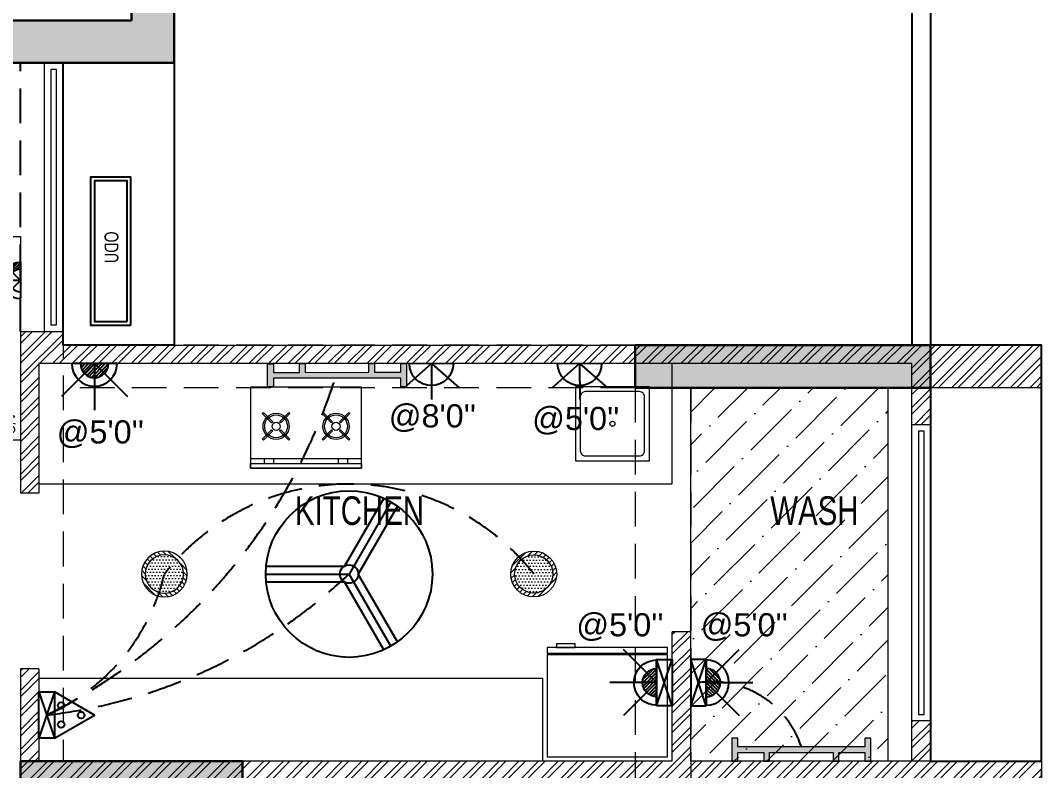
# Model space of a CAD drawing. Header units: inches. Extents: x 822859 to 1009930, y 496782 to 576896.
# Drawn here: x 842120 to 847636, y 547762 to 551813 of the extents above; entities that cross this region are included whole.
import ezdxf
from ezdxf.enums import TextEntityAlignment as Align

# ---------------------------------------------------------------- set-up
doc = ezdxf.new("R2010")
doc.units = ezdxf.units.IN
doc.header["$LTSCALE"] = 750
doc.header["$MEASUREMENT"] = 0
doc.linetypes.add('HIDDEN', pattern=[0.375, 0.25, -0.125])
doc.linetypes.add('HIDDEN2', pattern=[0.1875, 0.125, -0.0625])
for name, color, linetype, lineweight in [('1 x 15 W green led dl', 84, 'Continuous', 5), ('COLUMN', 5, 'Continuous', 13), ('DOTTED LINE-MSA', 8, 'HIDDEN2', 13), ('ELE-03-MSA', 145, 'Continuous', 18), ('ELE-04-MSA', 139, 'Continuous', 15), ('FURNITURE-MSA', 251, 'Continuous', 5), ('HVAC-HW UNIT', 1, 'Continuous', 13), ('PE-02 1x40w wall tube light point', 76, 'Continuous', 5), ('S_B4_230x575', 10, 'HIDDEN', 20), ('S_B4_300x575', 30, 'HIDDEN', 20), ('S_B4_SUNK', 250, 'Continuous', 20), ('S_C_ABOVE HP TO TOP', 5, 'Continuous', 30), ('S_C_UP TO TOP', 7, 'Continuous', 30), ('TEXT DETAIL-MSA', 8, 'Continuous', 13), ('TEXT ROOM NAME-MSA', 8, 'Continuous', 13), ('WALL HATCH-MSA', 251, 'Continuous', 9), ('WALL-MSA', 11, 'Continuous', 18), ('WINDOW-MSA', 8, 'Continuous', 13)]:
    doc.layers.add(name, color=color, linetype=linetype, lineweight=lineweight)
for name, color, linetype in [('CS SHEET', 7, 'Continuous'), ('E-47 switch board', 1, 'Continuous'), ('E-49 5A plug point', 150, 'Continuous'), ('E-49a SB with 5A plug point', 5, 'Continuous'), ('E-50 15A plug point', 1, 'Continuous'), ('E-51 15 A AC PLUG POINT', 6, 'Continuous'), ('E-electrical text', 202, 'Continuous'), ('ELE-02-MSA', 8, 'Continuous'), ('ELE.fan', 30, 'Continuous'), ('PE-E-Electrical Control', 150, 'HIDDEN'), ('PROJ.', 7, 'Continuous'), ('R.C.C HATCH-MSA', 250, 'Continuous')]:
    doc.layers.add(name, color=color, linetype=linetype)
doc.styles.add('125pt1.6', font='simplex.shx', dxfattribs={"width": 0.6, "height": 200})
doc.styles.add('Arial Narrow', font='swisscl.ttf', dxfattribs={"height": 150})
doc.styles.add('MtXpl_Swis721_LtCn_B', font='swisscl.ttf')
doc.styles.add('NARROW', font='ARIALN.TTF', dxfattribs={"height": 2.25})
doc.styles.get("Standard").update_dxf_attribs({"font": 'arial.ttf'})
doc.dimstyles.new('DIM_50', dxfattribs={"dimtxt": 200, "dimasz": 100, "dimexe": 25, "dimexo": 5, "dimgap": 25, "dimtad": 1, "dimdec": 0, "dimzin": 0, "dimdsep": 46, "dimtxsty": '125pt1.6', "dimblk": 'ARCHTICK', "dimcen": 0.09, "dimclrd": 8, "dimclre": 8, "dimclrt": 7, "dimaunit": 1, "dimadec": 4, "dimazin": 0, "dimtfac": 1, "dimtdec": 0, "dimtmove": 2, "dimatfit": 1, "dimfxl": 150, "dimfxlon": 1, "dimtolj": 1, "dimtzin": 0, "dimarcsym": 1})
pattern_1 = [(45, (-830625.795, -554021.86), (-53.0330086, 53.0330086), []), (45, (-830590.44, -554021.86), (-53.0330086, 53.0330086), [])]

# ---------------------------------------------------------------- blocks, each defined once
blk = doc.blocks.new('BLOCK-G & H TYPICAL COLOUMN')
at = {"layer": 'R.C.C HATCH-MSA'}
h = blk.add_hatch(color=256, dxfattribs=at)
h.dxf.hatch_style = 1
h.paths.add_polyline_path([(172697.62, -104207.75), (172688.57, -104207.75), (172688.57, -104255), (172697.62, -104255)])
h.paths.add_polyline_path([(172327.12, -104207.75), (172336.18, -104207.75), (172336.18, -104255), (172327.12, -104255)])
h.paths.add_polyline_path([(172819.88, -104207.75), (172819.88, -104216.81), (172867.12, -104216.81), (172867.12, -104207.75)])
h.paths.add_polyline_path([(172204.87, -104207.75), (172204.87, -104216.81), (172157.62, -104216.81), (172157.62, -104207.75)])
h.paths.add_polyline_path([(172561.18, -104240.06), (172552.12, -104240.06), (172552.12, -104287.31), (172561.18, -104287.31)])
h.paths.add_polyline_path([(172463.57, -104240.06), (172472.62, -104240.06), (172472.62, -104287.31), (172463.57, -104287.31)])
h.paths.add_polyline_path([(172177.87, -104422.2), (172177.87, -104431.25), (172130.62, -104431.25), (172130.62, -104422.2)])
h.paths.add_polyline_path([(172894.12, -104422.2), (172894.12, -104431.25), (172846.88, -104431.25), (172846.88, -104422.2)])
h.paths.add_polyline_path([(172336.12, -104486.75), (172336.12, -104495.81), (172288.87, -104495.81), (172288.87, -104486.75)])
h.paths.add_polyline_path([(172202.62, -104543.75), (172202.62, -104552.81), (172155.37, -104552.81), (172155.37, -104543.75)])
h.paths.add_polyline_path([(172822.13, -104543.75), (172822.13, -104552.81), (172869.37, -104552.81), (172869.37, -104543.75)])
h.paths.add_polyline_path([(172516.9, -104495.81), (172507.85, -104495.81), (172507.85, -104448.56), (172516.9, -104448.56)])
h.paths.add_polyline_path([(172697.62, -104104.25), (172688.57, -104104.25), (172688.57, -104057.01), (172697.62, -104057.01)])
h.paths.add_polyline_path([(172327.12, -104104.25), (172336.18, -104104.25), (172336.18, -104057.01), (172327.12, -104057.01)])
h.paths.add_polyline_path([(172819.88, -104104.25), (172819.88, -104095.2), (172867.12, -104095.2), (172867.12, -104104.25)])
h.paths.add_polyline_path([(172204.87, -104104.25), (172204.87, -104095.2), (172157.62, -104095.2), (172157.62, -104104.25)])
h.paths.add_polyline_path([(172561.18, -104071.94), (172552.12, -104071.94), (172552.12, -104024.7), (172561.18, -104024.7)])
h.paths.add_polyline_path([(172463.57, -104071.94), (172472.62, -104071.94), (172472.62, -104024.7), (172463.57, -104024.7)])
h.paths.add_polyline_path([(172177.87, -103889.81), (172177.87, -103880.75), (172130.62, -103880.75), (172130.62, -103889.81)])
h.paths.add_polyline_path([(172894.12, -103889.81), (172894.12, -103880.75), (172846.88, -103880.75), (172846.88, -103889.81)])
h.paths.add_polyline_path([(172336.12, -103825.25), (172336.12, -103816.2), (172288.87, -103816.2), (172288.87, -103825.25)])
h.paths.add_polyline_path([(172202.62, -103768.25), (172202.62, -103759.2), (172155.37, -103759.2), (172155.37, -103768.25)])
h.paths.add_polyline_path([(172822.13, -103768.25), (172822.13, -103759.2), (172869.37, -103759.2), (172869.37, -103768.25)])
h.paths.add_polyline_path([(172516.9, -103816.2), (172507.85, -103816.2), (172507.85, -103863.44), (172516.9, -103863.44)])
h.paths.add_polyline_path([(172548.37, -103699.31), (172548.37, -103690.25), (172595.62, -103690.25), (172595.62, -103699.31)])
h.paths.add_polyline_path([(172476.37, -103699.31), (172476.37, -103690.25), (172429.13, -103690.25), (172429.13, -103699.31)])
h.paths.add_polyline_path([(172726.82, -103612.31), (172726.82, -103603.25), (172774.06, -103603.25), (172774.06, -103612.31)])
h.paths.add_polyline_path([(172297.93, -103612.31), (172297.93, -103603.25), (172250.69, -103603.25), (172250.69, -103612.31)])
h.paths.add_polyline_path([(172920.37, -103523.81), (172920.37, -103514.75), (172857.56, -103514.75), (172857.56, -103523.81)])
h.paths.add_polyline_path([(172104.37, -103523.81), (172104.37, -103514.75), (172167.19, -103514.75), (172167.19, -103523.81)])
h.paths.add_polyline_path([(172476.37, -103492.94), (172467.32, -103492.94), (172467.32, -103445.7), (172476.37, -103445.7)])
h.paths.add_polyline_path([(172548.37, -103492.94), (172557.43, -103492.94), (172557.43, -103445.7), (172548.37, -103445.7)])
h.paths.add_polyline_path([(172663.43, -103454.75), (172759.5, -103454.75), (172759.5, -103349.7), (172663.43, -103349.7), (172663.43, -103358.75), (172750.44, -103358.75), (172750.44, -103445.7), (172663.43, -103445.7)])
h.paths.add_polyline_path([(172361.32, -103454.75), (172265.25, -103454.75), (172265.25, -103349.7), (172361.32, -103349.7), (172361.32, -103358.75), (172274.31, -103358.75), (172274.31, -103445.7), (172361.32, -103445.7)])
h.paths.add_polyline_path([(172428.37, -103358.75), (172419.32, -103358.75), (172419.32, -103311.51), (172428.37, -103311.51)])
h.paths.add_polyline_path([(172428.37, -103132.74), (172419.32, -103132.74), (172419.32, -103179.99), (172428.37, -103179.99)])
h.paths.add_polyline_path([(172151.62, -103286.75), (172151.62, -103277.7), (172104.37, -103277.7), (172104.37, -103286.75)])
h.paths.add_polyline_path([(172245.43, -103162.74), (172245.43, -103153.68), (172198.19, -103153.68), (172198.19, -103162.74)])
h.paths.add_polyline_path([(172428.37, -103021.25), (172419.32, -103021.25), (172419.32, -103068.5), (172428.37, -103068.5)])
h.paths.add_polyline_path([(172245.43, -102997.25), (172236.37, -102997.25), (172236.37, -103044.5), (172245.43, -103044.5)])
h.paths.add_polyline_path([(172104.37, -102997.25), (172104.37, -103006.31), (172151.62, -103006.31), (172151.62, -102997.25)])
h.paths.add_polyline_path([(172596.37, -103358.75), (172605.43, -103358.75), (172605.43, -103311.51), (172596.37, -103311.51)])
h.paths.add_polyline_path([(172596.37, -103132.74), (172605.43, -103132.74), (172605.43, -103179.99), (172596.37, -103179.99)])
h.paths.add_polyline_path([(172873.13, -103286.75), (172873.13, -103277.7), (172920.37, -103277.7), (172920.37, -103286.75)])
h.paths.add_polyline_path([(172779.32, -103162.74), (172779.32, -103153.68), (172826.56, -103153.68), (172826.56, -103162.74)])
h.paths.add_polyline_path([(172596.37, -103021.25), (172605.43, -103021.25), (172605.43, -103068.5), (172596.37, -103068.5)])
h.paths.add_polyline_path([(172779.32, -102997.25), (172788.37, -102997.25), (172788.37, -103044.5), (172779.32, -103044.5)])
h.paths.add_polyline_path([(172920.37, -102997.25), (172920.37, -103006.31), (172873.13, -103006.31), (172873.13, -102997.25)])
h.paths.add_polyline_path([(172548.37, -104612.7), (172548.37, -104621.75), (172595.62, -104621.75), (172595.62, -104612.7)])
h.paths.add_polyline_path([(172476.37, -104612.7), (172476.37, -104621.75), (172429.13, -104621.75), (172429.13, -104612.7)])
h.paths.add_polyline_path([(172297.93, -104699.7), (172297.93, -104708.75), (172250.69, -104708.75), (172250.69, -104699.7)])
h.paths.add_polyline_path([(172104.37, -104788.2), (172104.37, -104797.25), (172167.19, -104797.25), (172167.19, -104788.2)])
h.paths.add_polyline_path([(172726.82, -104699.7), (172726.82, -104708.75), (172774.06, -104708.75), (172774.06, -104699.7)])
h.paths.add_polyline_path([(172920.37, -104788.2), (172920.37, -104797.25), (172857.56, -104797.25), (172857.56, -104788.2)])
h.paths.add_polyline_path([(172476.37, -104819.06), (172467.32, -104819.06), (172467.32, -104866.31), (172476.37, -104866.31)])
h.paths.add_polyline_path([(172548.37, -104819.06), (172557.43, -104819.06), (172557.43, -104866.31), (172548.37, -104866.31)])
h.paths.add_polyline_path([(172663.43, -104857.25), (172759.5, -104857.25), (172759.5, -104962.31), (172663.43, -104962.31), (172663.43, -104953.25), (172750.44, -104953.25), (172750.44, -104866.31), (172663.43, -104866.31)])
h.paths.add_polyline_path([(172361.32, -104857.25), (172265.25, -104857.25), (172265.25, -104962.31), (172361.32, -104962.31), (172361.32, -104953.25), (172274.31, -104953.25), (172274.31, -104866.31), (172361.32, -104866.31)])
h.paths.add_polyline_path([(172428.37, -104953.25), (172419.32, -104953.25), (172419.32, -105000.5), (172428.37, -105000.5)])
h.paths.add_polyline_path([(172428.37, -105178.31), (172419.32, -105178.31), (172419.32, -105131.06), (172428.37, -105131.06)])
h.paths.add_polyline_path([(172151.62, -105025.25), (172151.62, -105034.31), (172104.37, -105034.31), (172104.37, -105025.25)])
h.paths.add_polyline_path([(172245.43, -105072.5), (172236.37, -105072.5), (172236.37, -105025.25), (172245.43, -105025.25)])
h.paths.add_polyline_path([(172428.37, -105290.75), (172419.32, -105290.75), (172419.32, -105243.51), (172428.37, -105243.51)])
h.paths.add_polyline_path([(172245.43, -105314.75), (172236.37, -105314.75), (172236.37, -105267.51), (172245.43, -105267.51)])
h.paths.add_polyline_path([(172104.37, -105277.35), (172113.43, -105277.35), (172113.43, -105314.75), (172104.37, -105314.75)])
h.paths.add_polyline_path([(172596.37, -104953.25), (172605.43, -104953.25), (172605.43, -105000.5), (172596.37, -105000.5)])
h.paths.add_polyline_path([(172596.37, -105178.31), (172605.43, -105178.31), (172605.43, -105131.06), (172596.37, -105131.06)])
h.paths.add_polyline_path([(172873.13, -105025.25), (172873.13, -105034.31), (172920.37, -105034.31), (172920.37, -105025.25)])
h.paths.add_polyline_path([(172788.37, -105025.25), (172779.32, -105025.25), (172779.32, -105072.5), (172788.37, -105072.5)])
h.paths.add_polyline_path([(172596.37, -105290.75), (172605.43, -105290.75), (172605.43, -105243.51), (172596.37, -105243.51)])
h.paths.add_polyline_path([(172779.32, -105314.75), (172788.37, -105314.75), (172788.37, -105267.51), (172779.32, -105267.51)])
h.paths.add_polyline_path([(172911.32, -105314.75), (172920.37, -105314.75), (172920.37, -105277.35), (172911.32, -105277.35)])
h.paths.add_polyline_path([(172688.63, -104486.75), (172688.63, -104495.81), (172735.87, -104495.81), (172735.87, -104486.75)])
h.paths.add_polyline_path([(172688.63, -103825.25), (172688.63, -103816.2), (172735.87, -103816.2), (172735.87, -103825.25)])
at = {"layer": 'COLUMN'}
for points in [[(172663.43, -103454.75), (172759.5, -103454.75), (172759.5, -103349.7), (172663.43, -103349.7), (172663.43, -103358.75), (172750.44, -103358.75), (172750.44, -103445.7), (172663.43, -103445.7)], [(172920.37, -103523.81), (172920.37, -103514.75), (172857.56, -103514.75), (172857.56, -103523.81)], [(172726.82, -103612.31), (172726.82, -103603.25), (172774.06, -103603.25), (172774.06, -103612.31)]]:
    blk.add_lwpolyline(points, close=True, dxfattribs=at)
blk = doc.blocks.new('A$Cbea8c011')
at = {"layer": 'ELE-02-MSA', "elevation": 0}
for points in [[(400, -108.3), (-400, -108.3), (-400, 108.3), (400, 108.3)], [(380, -88.3), (-380, -88.3), (-380, 88.3), (380, 88.3)]]:
    blk.add_lwpolyline(points, close=True, dxfattribs=at)
at = {"layer": 'TEXT DETAIL-MSA', "style": 'Arial Narrow'}
blk.add_text('ODU', height=75, dxfattribs=at).set_placement((-106.4, -41.5, 0))
blk = doc.blocks.new('STUV')
at = {"layer": 'FURNITURE-MSA'}
for p, q in [((168.7, 0, 0), (168.7, -600, 0)), ((-81.5, -69.6), (-75.3, -63.3)), ((-31.4, -119.7), (-81.5, -69.6)), ((-75.3, -63.3), (-25.2, -113.4)), ((11.8, -113.4), (61.9, -63.3)), ((68.2, -69.6), (18.1, -119.7)), ((61.9, -63.3), (68.2, -69.6)), ((168.7, -75.9, 0), (193.7, -75.9, 0)), ((-81.5, -206.8), (-31.4, -156.7)), ((-25.2, -162.9), (-75.3, -213)), ((-25.2, -113.4), (-31.4, -119.7)), ((-31.4, -156.7), (-25.2, -162.9)), ((18.1, -119.7), (11.8, -113.4)), ((11.8, -162.9), (18.1, -156.7)), ((61.9, -213), (11.8, -162.9)), ((18.1, -156.7), (68.2, -206.8)), ((193.7, -125.7, 0), (168.7, -125.7, 0)), ((-75.3, -213), (-81.5, -206.8)), ((68.2, -206.8), (61.9, -213)), ((-81.5, -393.2), (-75.3, -387)), ((-31.4, -443.3), (-81.5, -393.2)), ((-75.3, -387), (-25.2, -437.1)), ((-25.2, -437.1), (-31.4, -443.3)), ((11.8, -437.1), (61.9, -387)), ((18.1, -443.3), (11.8, -437.1)), ((68.2, -393.2), (18.1, -443.3)), ((61.9, -387), (68.2, -393.2)), ((-81.5, -530.4), (-31.4, -480.3)), ((-25.2, -486.6), (-75.3, -536.7)), ((-31.4, -480.3), (-25.2, -486.6)), ((11.8, -486.6), (18.1, -480.3)), ((61.9, -536.7), (11.8, -486.6)), ((18.1, -480.3), (68.2, -530.4)), ((193.7, -474.3, 0), (168.7, -474.3, 0)), ((-75.3, -536.7), (-81.5, -530.4)), ((68.2, -530.4), (61.9, -536.7)), ((193.7, -524.1, 0), (168.7, -524.1, 0))]:
    blk.add_line(p, q, dxfattribs=at)
for points in [[(-218.6, -600), (218.6, -600), (218.6, 0), (-218.6, 0)], [(218.6, -600), (193.7, -600), (193.7, 0), (218.6, 0)]]:
    blk.add_lwpolyline(points, close=True, dxfattribs=at)
for centre, radius in [((-6.7, -138.2), 70.6), ((-6.7, -138.2), 61.8), ((-6.7, -138.2), 22.1), ((-6.7, -461.8), 70.6), ((-6.7, -461.8), 61.8), ((-6.7, -461.8), 22.1)]:
    blk.add_circle(centre, radius, dxfattribs=at)
blk = doc.blocks.new('G$C1887B0AA')
at = {"layer": 'FURNITURE-MSA'}
blk.add_lwpolyline([(0, 0), (300, 0), (300, 300), (0, 300)], close=True, dxfattribs=at)
blk.add_lwpolyline([(40, 20), (260, 20, 0.414214), (280, 40), (280, 260, 0.414214), (260, 280), (40, 280, 0.414214), (20, 260), (20, 40, 0.414214)], format="xyb", close=True, dxfattribs=at)
blk.add_circle((150, 150), 10, dxfattribs=at)
blk = doc.blocks.new('G$CA9DB4A96')
at = {"layer": 'FURNITURE-MSA'}
for points in [[(550, 0), (550, 650), (0, 650), (0, 0)], [(560, 0), (590, 0), (590, 650), (560, 650)], [(590, 500), (610, 500), (610, 600), (590, 600)]]:
    blk.add_lwpolyline(points, close=True, dxfattribs=at)
blk = doc.blocks.new('A$Caebde61c')
at = {"layer": 'FURNITURE-MSA'}
for p, q in [((19331, -13894.5), (19331, -13244.5)), ((15910.1, -13894.5), (19331, -13894.5)), ((15910.1, -14942.4), (18631, -14942.4)), ((18631, -14942.4), (18631, -15392.4))]:
    blk.add_line(p, q, dxfattribs=at)
for name, p, rotation in [('STUV', (17653.2, -13589.8, 0), 270), ('G$CA9DB4A96', (19306, -15367.4), 89.99999999999997)]:
    blk.add_blockref(name, p, dxfattribs=dict(at, rotation=rotation))
at = {"layer": 'FURNITURE-MSA', "xscale": 1.333333333333333, "yscale": 1.333333333333333, "zscale": 1.333333333333333, "rotation": 180}
blk.add_blockref('G$C1887B0AA', (19208, -13369.1), dxfattribs=at)
blk = doc.blocks.new('DRHASHGSDG')
at = {"layer": 'WALL HATCH-MSA'}
h = blk.add_hatch(dxfattribs=at)
h.set_pattern_fill('ANSI32', color=256, scale=200)
h.set_pattern_definition(pattern_1)
h.paths.add_polyline_path([(11493.8, -3888.4), (11493.8, -4762.4), (11593.8, -4762.4), (11593.8, -4062.4), (16310.1, -4062.4), (16310.1, -4392.4), (16410.1, -4392.4), (16410.1, -4192.4), (17010.1, -4192.4), (17010.1, -3962.4), (11723.8, -3962.4), (11723.8, -3888.4)])
h = blk.add_hatch(dxfattribs=at)
h.set_pattern_fill('ANSI32', color=256, scale=200)
h.set_pattern_definition(pattern_1)
h.paths.add_polyline_path([(11493.8, -5710.3), (11493.8, -6310.3), (16310.1, -6310.3), (16310.1, -6910.3), (16410.1, -6910.3), (16410.1, -6440.3), (17010.1, -6440.3), (17010.1, -6210.3), (16410.1, -6210.3), (16410.1, -5992.4), (16310.1, -5992.4), (16310.1, -6210.3), (15114.7, -6210.3), (15114.7, -5510.3), (15014.7, -5510.3), (15014.7, -6210.3), (11593.8, -6210.3), (11593.8, -5710.3)])
at = {"layer": 'DOTTED LINE-MSA'}
blk.add_line((12323.8, -3961), (12323.8, -2438.4), dxfattribs=at)
at = {"layer": 'ELE-02-MSA'}
for p, q in [((16410.1, 1828.8), (16410.1, -3962.4)), ((16310.1, 65), (16310.1, -3962.4))]:
    blk.add_line(p, q, dxfattribs=at)
at = {"layer": 'ELE-02-MSA', "linetype": 'HIDDEN'}
blk.add_line((11493.8, -3888.4), (11493.8, -2438.4), dxfattribs=at)
at = {"layer": 'ELE-03-MSA'}
blk.add_line((15114.7, -5510.3, 0), (15114.7, -4192.4), dxfattribs=at)
at = {"layer": 'ELE-04-MSA'}
blk.add_line((17010.1, -4192.4), (17010.1, -6210.3), dxfattribs=at)
at = {"layer": 'WALL-MSA'}
for p, q in [((11493.8, -3888.4), (11493.8, -4762.4)), ((11723.8, -3962.4), (17010.1, -3962.4)), ((17010.1, -3962.4), (17010.1, -4192.4)), ((16310.1, -4062.4), (11593.8, -4062.4)), ((11593.8, -4062.4), (11593.8, -4762.4)), ((16310.1, -4392.4), (16310.1, -4062.4)), ((17010.1, -4192.4), (16410.1, -4192.4)), ((16410.1, -4392.4), (16410.1, -4192.4)), ((16410.1, -4392.4), (16310.1, -4392.4)), ((11593.8, -4762.4), (11493.8, -4762.4)), ((15014.7, -6210.3), (15014.7, -5510.3, 0)), ((15114.7, -5510.3, 0), (15014.7, -5510.3, 0)), ((15114.7, -6210.3), (15114.7, -5510.3, 0)), ((11493.8, -5710.3), (11493.8, -6310.3)), ((11593.8, -5710.3), (11493.8, -5710.3)), ((11593.8, -5710.3), (11593.8, -6210.3)), ((16410.1, -5992.4), (16310.1, -5992.4)), ((16310.1, -6210.3), (16310.1, -5992.4)), ((16410.1, -6210.3), (16410.1, -5992.4)), ((15014.7, -6210.3), (11593.8, -6210.3)), ((16310.1, -6210.3), (15114.7, -6210.3)), ((17010.1, -6210.3), (16410.1, -6210.3)), ((17010.1, -6210.3), (17010.1, -6440.3))]:
    blk.add_line(p, q, dxfattribs=at)
blk.add_lwpolyline([(11493.8, -3888.4), (11723.8, -3888.4), (11723.8, -3962.4)], dxfattribs=at)
at = {"layer": 'WINDOW-MSA'}
for p, q in [((11623.8, -3888.4), (11623.8, -2438.4)), ((11723.8, -3888.4), (11723.8, -2438.4)), ((16310.1, -5992.4), (16310.1, -4392.4)), ((16410.1, -4392.4), (16410.1, -5992.4))]:
    blk.add_line(p, q, dxfattribs=at)
for points in [[(11658.8, -2473.4), (11658.8, -3853.4), (11688.8, -3853.4), (11688.8, -2473.4)], [(16375.1, -5957.4), (16375.1, -4427.4), (16345.1, -4427.4), (16345.1, -5957.4)]]:
    blk.add_lwpolyline(points, close=True, dxfattribs=at)
at = {"xscale": -1, "rotation": 89.9999999999999}
blk.add_blockref('A$Cbea8c011', (11981.5, -3454.6, 0), dxfattribs=at)
at = {"layer": 'COLUMN', "xscale": 25.4, "yscale": 25.4, "zscale": 25.4}
blk.add_blockref('BLOCK-G & H TYPICAL COLOUMN', (-4375767.4, 2625312.3), dxfattribs=at)
at = {"layer": 'FURNITURE-MSA'}
blk.add_blockref('A$Caebde61c', (-4316.3, 9182.1), dxfattribs=at)
at = {"layer": 'TEXT ROOM NAME-MSA', "lineweight": 0, "style": 'MtXpl_Swis721_LtCn_B'}
for s, p in [('KITCHEN', (12976.9, -4933.8, 0)), ('WASH', (15544.7, -4933.8, 0))]:
    blk.add_text(s, height=155, dxfattribs=at).set_placement(p)
blk = doc.blocks.new('C-230x1200')
at = {"layer": 'S_C_ABOVE HP TO TOP'}
h = blk.add_hatch(color=250, dxfattribs=at)
h.dxf.hatch_style = 1
h.paths.add_polyline_path([(-230, 1200), (-230, 0), (0, 0), (0, 1200)])
at = {"layer": 'S_C_ABOVE HP TO TOP', "color": 8}
blk.add_lwpolyline([(0, 1200), (-230, 1200), (-230, 0), (0, 0)], close=True, dxfattribs=at)
blk = doc.blocks.new('zw$A6E')
at = {"layer": 'S_B4_SUNK'}
h = blk.add_hatch(dxfattribs=at)
h.set_pattern_fill('ANSI36', color=252, scale=1000)
h.set_pattern_definition([(45, (-123489.51, 160648.99), (66.29126, 243.067956), [312.5, -62.5, 0, -62.5])])
h.paths.add_polyline_path([(3020.9, -6210.3), (4086.3, -6210.3), (4086.3, -4192.4), (3020.9, -4192.4)])
at = {"layer": 'S_C_ABOVE HP TO TOP'}
h = blk.add_hatch(color=250, dxfattribs=at)
h.dxf.hatch_style = 1
h.paths.add_polyline_path([(2720.9, -3962.4), (2720.9, -4192.4), (4316.3, -4192.4), (4316.3, -3962.4)])
at = {"layer": 'S_C_UP TO TOP', "lineweight": 0}
h = blk.add_hatch(color=250, dxfattribs=at)
h.dxf.hatch_style = 1
h.paths.add_polyline_path([(-2210, -2438.4), (230, -2438.4), (230, 230), (-2210, 230), (-2210, 0), (0, 0), (0, -2208.4), (-2210, -2208.4)])
h = blk.add_hatch(color=250, dxfattribs=at)
h.dxf.hatch_style = 1
h.paths.add_polyline_path([(230, 0), (230, 230), (-2210, 230), (-2210, 0), (0, 0), (0, -2208.4), (-2210, -2208.4), (-2210, -2438.4), (230, -2438.4)])
at = {"layer": 'PROJ.', "color": 150}
for points in [[(230, -3962.4), (-370, -3962.4), (-370, -2438.4), (230, -2438.4)], [(4316.3, -6210.3), (4916.3, -6210.3), (4916.3, -3962.4), (4316.3, -3962.4)]]:
    blk.add_lwpolyline(points, close=True, dxfattribs=at)
at = {"layer": 'S_B4_230x575', "color": 8}
for p, q in [((230, -2208.4), (230, -2438.4)), ((-370, -2438.4), (-370, -6210.3)), ((2720.9, -3962.4), (-370, -3962.4)), ((4316.3, -4192.4), (4316.3, -3962.4)), ((2720.9, -4192.4), (-370, -4192.4)), ((4086.3, -4192.4), (4086.3, -6210.3)), ((4316.3, -4192.4), (4316.3, -6210.3)), ((2720.9, -6210.3), (600, -6210.3)), ((4916.3, -6210.3), (3020.9, -6210.3)), ((4916.3, -6440.3, 0), (4916.3, -6210.3))]:
    blk.add_line(p, q, dxfattribs=at)
at = {"layer": 'S_B4_300x575', "color": 8}
for p, q in [((2720.9, -4192.4), (2720.9, -10171.3)), ((3020.9, -4192.4), (3020.9, -10171.3))]:
    blk.add_line(p, q, dxfattribs=at)
at = {"layer": 'S_B4_SUNK', "color": 252}
blk.add_lwpolyline([(3020.9, -4192.4), (4086.3, -4192.4), (4086.3, -6210.3), (3020.9, -6210.3)], close=True, dxfattribs=at)
at = {"layer": 'S_C_ABOVE HP TO TOP'}
blk.add_lwpolyline([(2720.9, -3962.4), (2720.9, -4192.4), (4316.3, -4192.4), (4316.3, -3962.4)], close=True, dxfattribs=at)
at = {"layer": 'S_C_UP TO TOP', "elevation": 0}
blk.add_lwpolyline([(-2210, -2438.4), (230, -2438.4), (230, 230), (-2210, 230), (-2210, 0), (0, 0), (0, -2208.4), (-2210, -2208.4)], close=True, dxfattribs=at)
blk.add_lwpolyline([(230, 0), (230, 0), (230, 230), (230, 230), (230, 230), (-2210, 230), (-2210, 0), (0, 0), (0, -2208.4), (-2210, -2208.4), (-2210, -2438.4), (230, -2438.4), (230, 0)], dxfattribs=at)
at = {"layer": 'S_C_ABOVE HP TO TOP', "rotation": 270}
blk.add_blockref('C-230x1200', (-600, -6440.3), dxfattribs=at)
blk = doc.blocks.new('_ArchTick')
at = {"color": 0, "linetype": 'ByBlock', "const_width": 0.15}
blk.add_lwpolyline([(-0.5, -0.5), (0.5, 0.5)], dxfattribs=at)
blk = doc.blocks.new('PP-01')
h = blk.add_hatch()
h.set_pattern_fill('ANSI31', color=256, scale=1.635026, style=0)
h.set_pattern_definition([(45, (-4840.0876, -743.28332), (-0.14451727, 0.14451727), [])])
edge = h.paths.add_edge_path()
edge.add_ellipse((0, 0), major_axis=(0.861, 0.861), ratio=1, start_angle=90, end_angle=135)
edge.add_line((-1.218, 0), (0, 0))
edge.add_line((0, 0), (-0.861, 0.861))
edge = h.paths.add_edge_path()
edge.add_line((0, 0), (0, 1.218))
edge.add_ellipse((0, 0), major_axis=(0.861, 0.861), ratio=1, start_angle=45, end_angle=90)
edge.add_line((-0.861, 0.861), (0, 0))
edge = h.paths.add_edge_path()
edge.add_line((0, 0), (0.861, 0.861))
edge.add_ellipse((0, 0), major_axis=(0.861, 0.861), ratio=1, start_angle=0, end_angle=45)
edge.add_line((0, 1.218), (0, 0))
edge = h.paths.add_edge_path()
edge.add_ellipse((0, 0), major_axis=(0.861, 0.861), ratio=1, start_angle=-45, end_angle=0)
edge.add_line((0.861, 0.861), (0, 0))
edge.add_line((0, 0), (1.218, 0))
for p, q in [((0, 0), (0, 4.042)), ((0, 0), (-2.858, 2.858)), ((0, 0), (2.858, 2.858)), ((-1.962, 0), (1.962, 0))]:
    blk.add_line(p, q)
for radius in [1.962, 1.218]:
    blk.add_arc((0, 0), radius, 0, 180)
blk = doc.blocks.new('A$C4D7A2C8D')
blk.add_lwpolyline([(4, -1.68), (-6, -1.68), (-6, 1.68), (4, 1.68)], close=True)
for points in [[(4, 1.68), (-6, -1.68)], [(4, -1.68), (-6, 1.68)]]:
    blk.add_lwpolyline(points)
blk = doc.blocks.new('A$C73F74EB9')
h = blk.add_hatch(color=8)
h.dxf.hatch_style = 1
h.paths.add_polyline_path([(2.75, 0.75), (2.75, 0), (3.25, 0), (3.25, 0.75), (5.5, 0.75), (5.5, 0), (6, 0), (6, 2), (5.5, 2), (5.5, 1.25), (-5.5, 1.25), (-5.5, 2), (-6, 2), (-6, 0), (-5.5, 0), (-5.5, 0.75), (-3.25, 0.75), (-3.25, 0), (-2.75, 0), (-2.75, 0.75)])
blk.add_lwpolyline([(5.5, 1.25), (-5.5, 1.25), (-5.5, 2), (-6, 2), (-6, 0), (-5.5, 0), (-5.5, 0.75), (-3.25, 0.75), (-3.25, 0), (-2.75, 0), (-2.75, 0.75), (2.75, 0.75), (2.75, 0), (3.25, 0), (3.25, 0.75), (5.5, 0.75), (5.5, 0), (6, 0), (6, 2), (5.5, 2), (5.5, 1.25)])
blk = doc.blocks.new('P-01')
for p, q in [((-0.5, 0), (-0.5, 3.094)), ((-0.5, 0), (-2.906, 2.115)), ((-0.5, 0), (1.906, 2.115)), ((1.405, 0), (-2.405, 0))]:
    blk.add_line(p, q)
blk.add_arc((-0.5, -0.001), 1.905, 0.02927, 179.97073)
blk = doc.blocks.new('A$C39A77DF2')
at = {"layer": 'E-49 5A plug point', "xscale": -62.36633987703786, "yscale": 62.36633987703786, "zscale": 79.20525164419156, "rotation": 270}
blk.add_blockref('P-01', (0, 31.2), dxfattribs=at)
blk = doc.blocks.new('P ONB-01')
at = {"ltscale": 0.4}
blk.add_lwpolyline([(1.809, 0), (0, 3.133), (-1.809, 0)], close=True, dxfattribs=at)
for centre in [(0, 2.089), (-0.746, 0.522), (0.746, 0.522)]:
    blk.add_circle(centre, 0.259, dxfattribs=at)
blk = doc.blocks.new('42 FAN NEW')
at = {"layer": 'ELE.fan', "color": 5}
for p, q in [((8.72, 19.1), (-1.15, 2)), ((10.5, 18.19), (0, 0)), ((12.18, 17.1), (2.31, 0)), ((-21, 0), (0, 0)), ((-20.9, 2), (-1.15, 2)), ((10.5, -18.19), (0, 0)), ((12.18, -17.1), (2.31, 0)), ((-20.9, -2), (-1.15, -2)), ((8.72, -19.1), (-1.15, -2))]:
    blk.add_line(p, q, dxfattribs=at)
at = {"layer": 'ELE.fan'}
for radius in [21, 2.31]:
    blk.add_circle((0, 0), radius, dxfattribs=at)
blk = doc.blocks.new('DLL')
at = {"linetype": 'HIDDEN'}
h = blk.add_hatch(dxfattribs=at)
h.set_pattern_fill('ANSI31', color=256, scale=0.255)
h.set_pattern_definition([(45, (0, 0), (-0.57249, 0.57249), [])])
h.paths.add_polyline_path([(4.64, 0, -1), (-4.64, 0, -1)])
h.paths.add_polyline_path([(-3.87, 0, 1), (3.87, 0, 1)], flags=16)
h = blk.add_hatch(dxfattribs=at)
h.set_pattern_fill('DOTS', color=8, scale=0.4)
h.set_pattern_definition([(0, (0, 0), (0.3175, 0.635), [0, -0.635])])
h.paths.add_polyline_path([(-3.87, 0, 1), (3.87, 0, 1)])
for radius in [4.64, 3.87]:
    blk.add_circle((0, 0), radius)
blk = doc.blocks.new('A$C48C83B35')
at = {"layer": 'E-51 15 A AC PLUG POINT'}
h = blk.add_hatch(dxfattribs=at)
h.set_pattern_fill('ANSI31', color=256, scale=3.615362, style=0)
h.set_pattern_definition([(135, (0, -12.33788), (-0.28322, -0.28322), [])])
edge = h.paths.add_edge_path()
edge.add_ellipse((0, -12.34), major_axis=(1.69, -1.69), ratio=1, start_angle=270, end_angle=315)
edge.add_line((0, -14.73), (0, -16.18))
edge.add_ellipse((0, -12.34), major_axis=(2.72, -2.72), ratio=1, start_angle=270, end_angle=315, ccw=False)
edge.add_line((-2.72, -15.06), (-1.69, -14.03))
edge = h.paths.add_edge_path()
edge.add_ellipse((0, -12.34), major_axis=(1.69, -1.69), ratio=1, start_angle=180, end_angle=225)
edge.add_line((-2.39, -12.34), (-3.85, -12.34))
edge.add_ellipse((0, -12.34), major_axis=(2.72, -2.72), ratio=1, start_angle=180, end_angle=225, ccw=False)
edge.add_line((-2.72, -9.62), (-1.69, -10.65))
for p, q in [((0, -12.34), (-5.6, -6.74)), ((0, -16.3), (0, -8.61)), ((0, -12.34), (-7.92, -12.34)), ((0, -12.34), (-5.6, -17.94))]:
    blk.add_line(p, q, dxfattribs=at)
at = {"layer": 'E-51 15 A AC PLUG POINT', "color": 180, "linetype": 'ByBlock', "lineweight": 5}
for points in [[(-8.93, 20.57), (-7.76, 21.73)], [(-8.93, 20.57), (-8.93, -20.57)], [(-7.76, -21.73), (0, -21.73), (0, 21.73), (-7.76, 21.73)], [(-7.71, -20.57), (-7.71, 20.57)], [(-6.93, -20.57), (-6.93, 20.57)], [(-6.15, -20.57), (-6.15, 20.57)], [(-8.93, -20.57), (-7.76, -21.73)]]:
    blk.add_lwpolyline(points, dxfattribs=at)
at = {"layer": 'E-51 15 A AC PLUG POINT', "extrusion": (0, 0, -1)}
for major_axis in [(-2.72, 2.72), (-1.69, 1.69)]:
    blk.add_ellipse((0, -12.34), major_axis=major_axis, ratio=1, start_param=3.926991, end_param=7.068583, dxfattribs=at)
at = {"layer": 'E-51 15 A AC PLUG POINT', "color": 1, "style": 'NARROW', "text_generation_flag": 4}
blk.add_text(' A/C', height=2.445, rotation=90, dxfattribs=at).set_placement((-3.57, 17.69), align=Align.CENTER)
at = {"layer": 'E-51 15 A AC PLUG POINT', "color": 180, "linetype": 'ByBlock', "lineweight": 5, "path_type": 1}
for points, override in [([(-15.9, 17.26), (-12.7, 14.21), (-9.83, 14.04)], {"dimasz": 2, "dimclrd": 153}), ([(-16.54, 0), (-9.83, 0)], {"dimscale": 1, "dimasz": 2, "dimclrd": 153}), ([(-15.9, -17.26), (-12.7, -14.21), (-9.83, -14.04)], {"dimasz": 2, "dimclrd": 153})]:
    blk.add_leader(points, dimstyle='DIM_50', override=override, dxfattribs=at)
blk = doc.blocks.new('A$C596C225D')
at = {"color": 0, "linetype": 'Continuous', "xscale": 25.30797101452029, "yscale": 25.30797101452029, "zscale": 25.30797101452029}
blk.add_blockref('A$C48C83B35', (0, 0), dxfattribs=at)

msp = doc.modelspace()

# ---------------------------------------------------------------- linework, layer by layer
at = {"layer": 'PE-E-Electrical Control'}
for centre, radius, start, end in [((840898, 550807), 3065.4, 296.4123, 343.0358), ((843895, 548042.7), 1266.7, 38.0347, 141.9653), ((841820, 549076.3), 1106.6, 293.5182, 346.7812), ((841935.9, 550892.4), 2849.5, 276.5628, 313.4349), ((845852.3, 547729.6, 0), 511.6, 18.2308, 97.8358)]:
    msp.add_arc(centre, radius, start, end, dxfattribs=at)

# ---------------------------------------------------------------- block references
at = {"layer": '1 x 15 W green led dl', "yscale": 26.68998742498368, "zscale": 26.68998742498368}
for p, xscale, rotation in [((842897.3, 548823.2), -26.68998742498368, 4.683325151533133e-05), ((844892.8, 548823.2), 26.68998742498368, 359.9999531667485)]:
    msp.add_blockref('DLL', p, dxfattribs=dict(at, xscale=xscale, rotation=rotation))
at = {"layer": 'CS SHEET', "color": 2}
for name, p in [('DRHASHGSDG', (830625.8, 554021.9)), ('zw$A6E', (842719.6, 554021.9))]:
    msp.add_blockref(name, p, dxfattribs=at)
at = {"layer": 'E-47 switch board', "linetype": 'Continuous', "yscale": 24.99999999999999, "zscale": 24.99999999999999}
for p, xscale, rotation in [((845598.5, 548211.5, 0), 24.99999999999999, 269.990480872068), ((845782.5, 548211.5, 0), -24.99999999999999, 90.00951912793197), ((842261.6, 548086.6), 24.99999999999999, 90.00951912793298)]:
    msp.add_blockref('A$C4D7A2C8D', p, dxfattribs=dict(at, xscale=xscale, rotation=rotation))
at = {"layer": 'E-49 5A plug point', "linetype": 'Continuous', "rotation": 270.2503903489554}
for p in [(844339.4, 549959.5), (845140.5, 549959.5)]:
    msp.add_blockref('A$C39A77DF2', p, dxfattribs=at)
at = {"layer": 'E-49a SB with 5A plug point', "xscale": 69.1073150159614, "yscale": 69.1073150159614, "zscale": 69.1073150159614, "rotation": 270.009519127933}
msp.add_blockref('P ONB-01', (842303.6, 548061.6), dxfattribs=at)
at = {"layer": 'E-50 15A plug point', "color": 1, "extrusion": (-7.31174e-44, 2.57282e-44, -1), "xscale": -62.36633988374691, "yscale": 62.36633988374691, "zscale": -79.20525165271206, "rotation": 180.0000000528246}
msp.add_blockref('PP-01', (-842519.6, 549959.5), dxfattribs=at)
at = {"layer": 'E-50 15A plug point', "color": 1, "extrusion": (-2.57282e-44, 7.31174e-44, -1), "xscale": 62.36633988374691, "yscale": 62.36633988374691, "zscale": -79.20525165271206, "rotation": 269.9999999471759}
msp.add_blockref('PP-01', (-845556.4, 548236.5, 0), dxfattribs=at)
at = {"layer": 'E-50 15A plug point', "color": 1, "extrusion": (2.57282e-44, 7.31174e-44, -1), "xscale": -62.36633988374691, "yscale": 62.36633988374691, "zscale": -79.20525165271206, "rotation": 90.00000005282412}
msp.add_blockref('PP-01', (-845824.5, 548236.5, 0), dxfattribs=at)
at = {"layer": 'ELE.fan', "xscale": 21.42857370428184, "yscale": 21.42857370428184, "zscale": 21.42857370428184}
msp.add_blockref('42 FAN NEW', (843895, 548823.2), dxfattribs=at)
at = {"layer": 'HVAC-HW UNIT', "linetype": 'Continuous', "xscale": -1, "rotation": 180}
msp.add_blockref('A$C596C225D', (842119.6, 550096.5), dxfattribs=at)
at = {"layer": 'PE-02 1x40w wall tube light point', "extrusion": (-7.31174e-44, 2.57282e-44, -1), "xscale": 62.50000000004849, "yscale": 62.50000000004849, "zscale": -62.50000000004849, "rotation": 179.9904808720868}
msp.add_blockref('A$C73F74EB9', (-843830, 549959.5), dxfattribs=at)
at = {"layer": 'PE-02 1x40w wall tube light point', "extrusion": (-7.31174e-44, -2.57282e-44, -1), "xscale": -62.50000000004849, "yscale": 62.50000000004849, "zscale": -62.50000000004849, "rotation": 0.009519127913264015}
msp.add_blockref('A$C73F74EB9', (-846338.2, 547811.6), dxfattribs=at)

# ---------------------------------------------------------------- texts
at = {"layer": 'E-electrical text'}
for s, p in [("@8'0''", (844109.3, 549615.1, 0)), ("@5'0''", (844883.9, 549600.9, 0)), ("@5'0''", (842315.5, 549528.4, 0)), ("@5'0''", (845122.4, 548486.6, 0)), ("@5'0''", (845793.8, 548486.6, 0))]:
    msp.add_text(s, height=125, rotation=0.0095, dxfattribs=at).set_placement(p)

doc.saveas('drawing.dxf')
